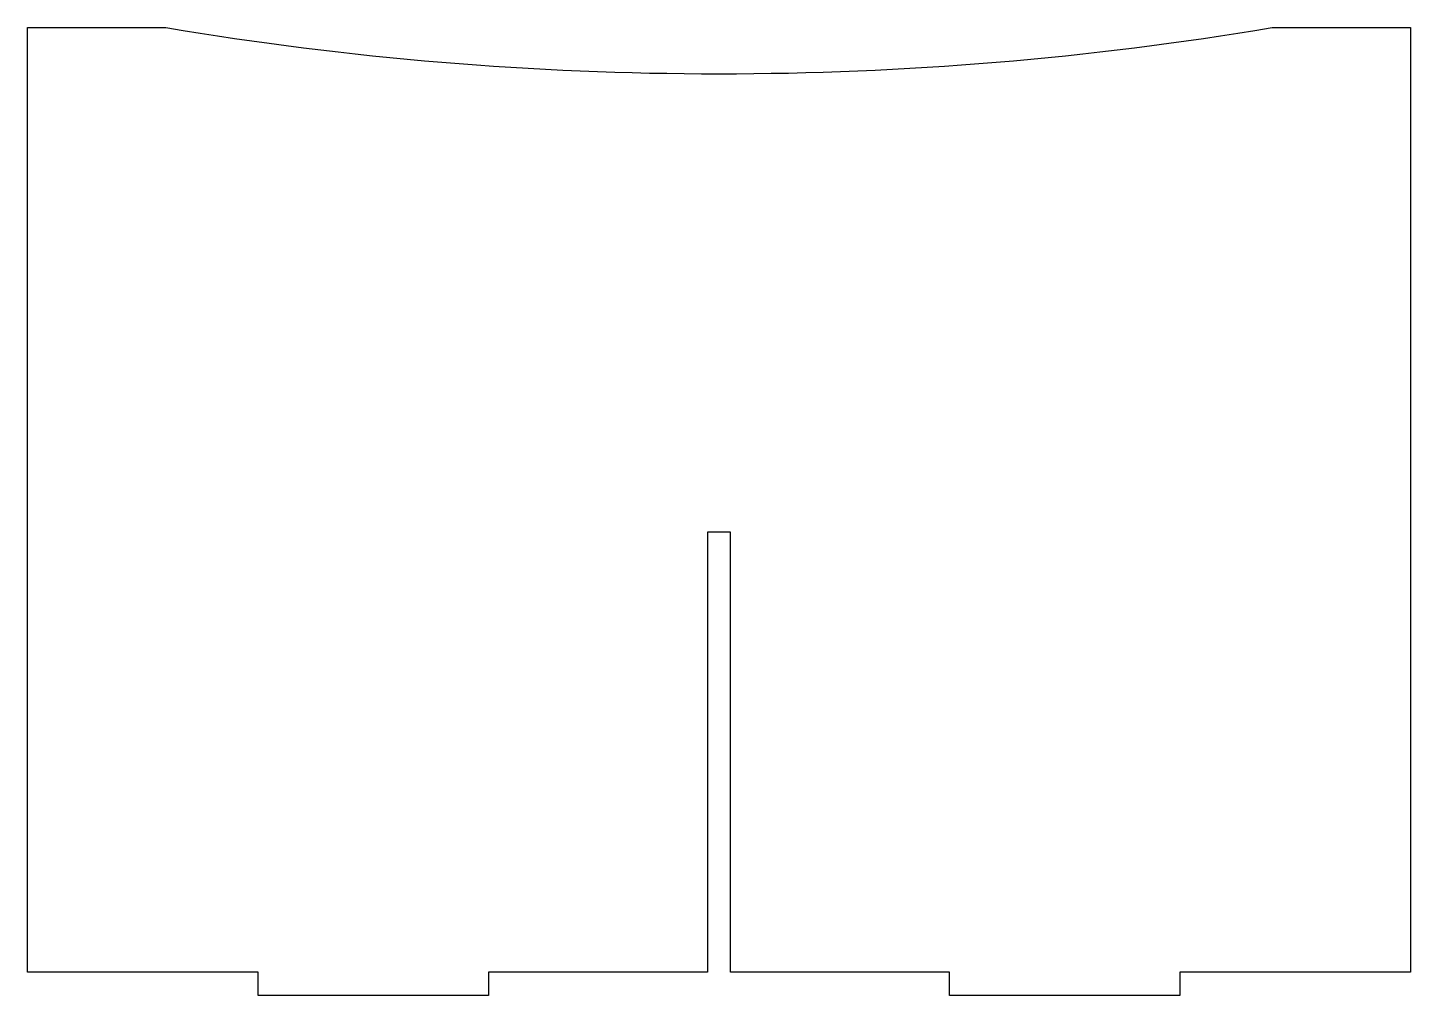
# Model space of a CAD drawing. Header units: millimetres. Extents: x -75 to 75, y -105 to 0.
import ezdxf

# ---------------------------------------------------------------- set-up
doc = ezdxf.new("R2010")
doc.units = ezdxf.units.MM
doc.layers.get('0').update_dxf_attribs({"linetype": 'CONTINUOUS'})

msp = doc.modelspace()

# ---------------------------------------------------------------- linework, layer by layer
msp.add_lwpolyline([(75, 0), (75, -102.5), (50, -102.5), (50, -105), (25, -105), (25, -102.5), (1.25, -102.5), (1.25, -54.75), (-1.25, -54.75), (-1.25, -102.5), (-25, -102.5), (-25, -105), (-50, -105), (-50, -102.5), (-75, -102.5), (-75, 0), (-60, 0, 0.083333), (60, 0)], format="xyb", close=True)

doc.saveas('drawing.dxf')
